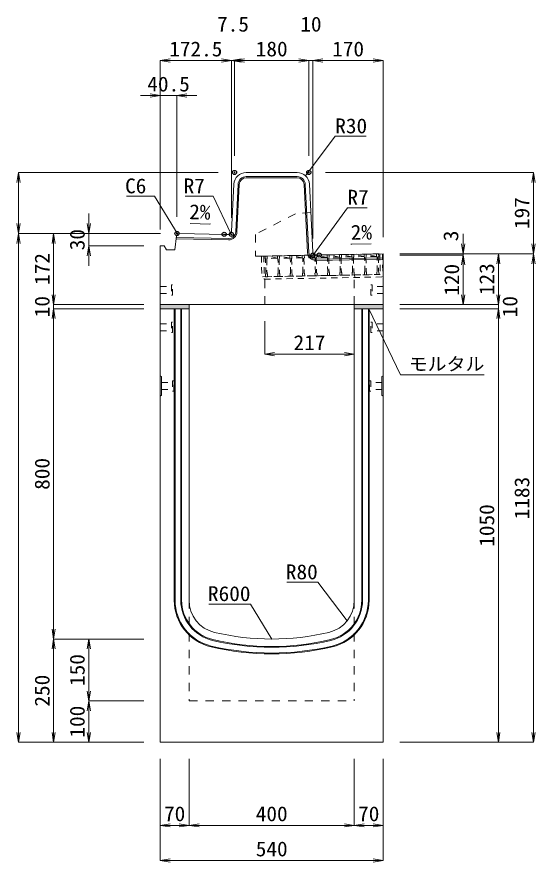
# Model space of a CAD drawing. Units: millimetres at full size. Extents: x -22536 to 51867, y -19720 to 38340.
# Drawn here: x -5451 to -4197, y 19278 to 21325 of the extents above; entities that cross this region are included whole.
import ezdxf
from ezdxf.enums import TextEntityAlignment as Align

# ---------------------------------------------------------------- set-up
doc = ezdxf.new("R2010")
doc.units = ezdxf.units.MM
doc.header["$LTSCALE"] = 20
doc.header["$PDMODE"] = 32
doc.header["$PDSIZE"] = 10
doc.linetypes.add('USER1', pattern=[2, 1, -1])
doc.linetypes.add('USER2', pattern=[1.35, 0.75, -0.6])
for name, color, linetype, lineweight in [('インサート', 3, 'USER2', 9), ('グレーチング', 7, 'USER2', 5), ('モルタル', 7, 'Continuous', 9), ('受枠', 3, 'USER2', 9), ('寸法線', 7, 'Continuous', 13), ('引出線', 4, 'Continuous', 13), ('本体', 2, 'Continuous', 13), ('目地', 132, 'Continuous', 5)]:
    doc.layers.add(name, color=color, linetype=linetype, lineweight=lineweight)
doc.layers.add('作業エリア', color=11, linetype='Continuous')
doc.styles.add('ＭＳ 明朝', font='')
doc.styles.get('ＭＳ 明朝').set_extended_font_data('MS Mincho')

# ---------------------------------------------------------------- blocks, each defined once
blk = doc.blocks.new('open_arrow')
at = {"color": 0, "linetype": 'Continuous', "lineweight": -2}
blk.add_lwpolyline([(7.5, 1.25), (0, 0), (7.5, -1.25)], dxfattribs=at)

msp = doc.modelspace()

# ---------------------------------------------------------------- hatches: boundary and pattern name
at = {"layer": 'モルタル'}
for points in [[(-5034.44, 20618.16), (-5034.44, 20628.16), (-5104.44, 20628.16), (-5104.44, 20618.16)], [(-4564.44, 20618.16), (-4564.44, 20628.16), (-4634.44, 20628.16), (-4634.44, 20618.16)]]:
    msp.add_hatch(color=256, dxfattribs=at).paths.add_polyline_path(points)

# ---------------------------------------------------------------- linework, layer by layer
at = {"layer": 'インサート'}
for p, q in [((-5074.44, 20675.66), (-5077.44, 20675.66)), ((-5077.44, 20675.66), (-5077.44, 20650.66)), ((-5074.44, 20650.66), (-5074.44, 20675.66)), ((-4594.44, 20675.66), (-4591.44, 20675.66)), ((-4594.44, 20650.66), (-4594.44, 20675.66)), ((-4591.44, 20675.66), (-4591.44, 20650.66)), ((-5104.44, 20671.66), (-5077.44, 20671.66)), ((-5104.44, 20671.66), (-5104.44, 20654.66)), ((-5104.44, 20654.66), (-5077.44, 20654.66)), ((-4564.44, 20671.66), (-4591.44, 20671.66)), ((-4564.44, 20654.66), (-4591.44, 20654.66)), ((-4564.44, 20671.66), (-4564.44, 20654.66)), ((-5077.44, 20650.66), (-5074.44, 20650.66)), ((-4591.44, 20650.66), (-4594.44, 20650.66)), ((-5104.44, 20581.66), (-5077.44, 20581.66)), ((-5104.44, 20581.66), (-5104.44, 20564.66)), ((-5074.44, 20585.66), (-5077.44, 20585.66)), ((-5077.44, 20585.66), (-5077.44, 20560.66)), ((-5074.44, 20560.66), (-5074.44, 20585.66)), ((-4594.44, 20585.66), (-4591.44, 20585.66)), ((-4594.44, 20560.66), (-4594.44, 20585.66)), ((-4591.44, 20585.66), (-4591.44, 20560.66)), ((-4564.44, 20581.66), (-4591.44, 20581.66)), ((-4564.44, 20581.66), (-4564.44, 20564.66)), ((-5104.44, 20564.66), (-5077.44, 20564.66)), ((-5077.44, 20560.66), (-5074.44, 20560.66)), ((-4591.44, 20560.66), (-4594.44, 20560.66)), ((-4564.44, 20564.66), (-4591.44, 20564.66)), ((-5101.24, 20439.66), (-5074.24, 20439.66)), ((-5101.24, 20439.66), (-5101.24, 20422.66)), ((-5071.24, 20443.66), (-5074.24, 20443.66)), ((-5074.24, 20443.66), (-5074.24, 20418.66)), ((-5071.24, 20418.66), (-5071.24, 20443.66)), ((-4597.64, 20443.66), (-4594.64, 20443.66)), ((-4597.64, 20418.66), (-4597.64, 20443.66)), ((-4594.64, 20443.66), (-4594.64, 20418.66)), ((-4567.64, 20439.66), (-4594.64, 20439.66)), ((-4567.64, 20439.66), (-4567.64, 20422.66)), ((-5101.24, 20422.66), (-5074.24, 20422.66)), ((-5074.24, 20418.66), (-5071.24, 20418.66)), ((-4594.64, 20418.66), (-4597.64, 20418.66)), ((-4567.64, 20422.66), (-4594.64, 20422.66))]:
    msp.add_line(p, q, dxfattribs=at)
at = {"layer": 'グレーチング'}
for p, q in [((-4850.47, 20745.63), (-4575.52, 20750.95)), ((-4820.36, 20740.21), (-4845.47, 20745.72)), ((-4820.36, 20740.21), (-4845.35, 20739.73)), ((-4790.36, 20740.79), (-4815.48, 20746.31)), ((-4790.36, 20740.79), (-4815.36, 20740.31)), ((-4760.37, 20741.37), (-4785.48, 20746.89)), ((-4760.37, 20741.37), (-4785.37, 20740.89)), ((-4730.38, 20741.95), (-4755.49, 20747.47)), ((-4730.38, 20741.95), (-4755.37, 20741.47)), ((-4700.38, 20742.53), (-4725.49, 20748.05)), ((-4700.38, 20742.53), (-4725.38, 20742.05)), ((-4670.39, 20743.11), (-4695.5, 20748.63)), ((-4670.39, 20743.11), (-4695.38, 20742.63)), ((-4640.39, 20743.69), (-4665.5, 20749.21)), ((-4640.39, 20743.69), (-4665.39, 20743.21)), ((-4610.4, 20744.27), (-4635.51, 20749.79)), ((-4610.4, 20744.27), (-4635.39, 20743.79)), ((-4580.4, 20744.85), (-4605.52, 20750.37)), ((-4580.4, 20744.85), (-4605.4, 20744.37)), ((-4849.5, 20695.64), (-4574.55, 20700.96))]:
    msp.add_line(p, q, dxfattribs=at)
for points in [[(-4850.47, 20745.63), (-4845.47, 20745.72), (-4845.35, 20739.73), (-4846.33, 20738.71), (-4845.64, 20702.71), (-4844.62, 20701.73), (-4844.5, 20695.73), (-4849.5, 20695.64), (-4849.62, 20701.64), (-4848.64, 20702.66), (-4849.33, 20738.65), (-4850.35, 20739.63)], [(-4815.64, 20703.29), (-4814.62, 20702.31), (-4814.51, 20696.31), (-4819.51, 20696.22), (-4819.62, 20702.22), (-4818.64, 20703.24), (-4819.34, 20739.23), (-4820.36, 20740.21), (-4820.47, 20746.21), (-4815.48, 20746.31), (-4815.36, 20740.31), (-4816.34, 20739.29)], [(-4785.65, 20703.87), (-4784.63, 20702.89), (-4784.51, 20696.9), (-4789.51, 20696.8), (-4789.63, 20702.8), (-4788.65, 20703.82), (-4789.35, 20739.81), (-4790.36, 20740.79), (-4790.48, 20746.79), (-4785.48, 20746.89), (-4785.37, 20740.89), (-4786.35, 20739.87)], [(-4755.65, 20704.45), (-4754.64, 20703.47), (-4754.52, 20697.48), (-4759.52, 20697.38), (-4759.63, 20703.38), (-4758.65, 20704.4), (-4759.35, 20740.39), (-4760.37, 20741.37), (-4760.49, 20747.37), (-4755.49, 20747.47), (-4755.37, 20741.47), (-4756.35, 20740.45)], [(-4725.66, 20705.04), (-4724.64, 20704.06), (-4724.52, 20698.06), (-4729.52, 20697.96), (-4729.64, 20703.96), (-4728.66, 20704.98), (-4729.36, 20740.97), (-4730.38, 20741.95), (-4730.49, 20747.95), (-4725.49, 20748.05), (-4725.38, 20742.05), (-4726.36, 20741.03)], [(-4698.67, 20705.56), (-4699.36, 20741.55), (-4700.38, 20742.53), (-4700.5, 20748.53), (-4695.5, 20748.63), (-4695.38, 20742.63), (-4696.36, 20741.61), (-4695.67, 20705.62), (-4694.65, 20704.64), (-4694.53, 20698.64), (-4699.53, 20698.54), (-4699.65, 20704.54)], [(-4668.67, 20706.14), (-4669.37, 20742.13), (-4670.39, 20743.11), (-4670.5, 20749.11), (-4665.5, 20749.21), (-4665.39, 20743.21), (-4666.37, 20742.19), (-4665.67, 20706.2), (-4664.65, 20705.22), (-4664.54, 20699.22), (-4669.54, 20699.12), (-4669.65, 20705.12)], [(-4635.39, 20743.79), (-4636.37, 20742.77), (-4635.68, 20706.78), (-4634.66, 20705.8), (-4634.54, 20699.8), (-4639.54, 20699.7), (-4639.66, 20705.7), (-4638.68, 20706.72), (-4639.37, 20742.71), (-4640.39, 20743.69), (-4640.51, 20749.69), (-4635.51, 20749.79)], [(-4605.4, 20744.37), (-4606.38, 20743.35), (-4605.68, 20707.36), (-4604.66, 20706.38), (-4604.55, 20700.38), (-4609.55, 20700.28), (-4609.66, 20706.28), (-4608.68, 20707.3), (-4609.38, 20743.29), (-4610.4, 20744.27), (-4610.51, 20750.27), (-4605.52, 20750.37)], [(-4579.55, 20700.86), (-4579.67, 20706.86), (-4578.69, 20707.88), (-4579.38, 20743.87), (-4580.4, 20744.85), (-4580.52, 20750.85), (-4575.52, 20750.95), (-4575.4, 20744.95), (-4576.38, 20743.93), (-4575.69, 20707.94), (-4574.67, 20706.96), (-4574.55, 20700.96)]]:
    msp.add_lwpolyline(points, close=True, dxfattribs=at)
at = {"layer": 'モルタル'}
for points in [[(-5104.44, 20628.16), (-5034.44, 20628.16), (-5034.44, 20618.16), (-5104.44, 20618.16)], [(-4634.44, 20628.16), (-4564.44, 20628.16), (-4564.44, 20618.16), (-4634.44, 20618.16)]]:
    msp.add_lwpolyline(points, close=True, dxfattribs=at)
at = {"layer": '作業エリア'}
for p in [(-4924.44, 20948.16), (-4744.44, 20948.16), (-5063.94, 20800.38), (-4949.44, 20798.16), (-4931.94, 20798.16), (-4734.44, 20748.16), (-4719.44, 20748.16)]:
    msp.add_point(p, dxfattribs=at)
at = {"layer": '受枠'}
for p, q in [((-4859.47, 20745.45), (-4566.52, 20751.12)), ((-4859.47, 20745.45), (-4858.5, 20695.46)), ((-4853.47, 20745.57), (-4852.38, 20689.58)), ((-4572.52, 20751.01), (-4571.55, 20701.02)), ((-4566.52, 20751.12), (-4565.44, 20695.13)), ((-4571.55, 20701.02), (-4858.5, 20695.46)), ((-4852.38, 20689.58), (-4565.44, 20695.13))]:
    msp.add_line(p, q, dxfattribs=at)
at = {"layer": '受枠', "linetype": 'Continuous'}
msp.add_line((-4633.54, 20699.82), (-4633.43, 20693.82), dxfattribs=at)
at = {"layer": '寸法線'}
for p, q in [((-5104.44, 21219.25), (-4883.94, 21219.25)), ((-5104.44, 20810.38), (-5104.44, 21219.25)), ((-4979.94, 21219.25), (-4876.44, 21219.25)), ((-4931.94, 20838.16), (-4931.94, 21219.25)), ((-4931.94, 20838.16), (-4931.94, 21219.25)), ((-4924.44, 20988.16), (-4924.44, 21219.25)), ((-4924.44, 21219.25), (-4744.44, 21219.25)), ((-4924.44, 20988.16), (-4924.44, 21219.25)), ((-4792.44, 21219.25), (-4686.44, 21219.25)), ((-4744.44, 20988.16), (-4744.44, 21219.25)), ((-4744.44, 20988.16), (-4744.44, 21219.25)), ((-4734.44, 20788.16), (-4734.44, 21219.25)), ((-4734.44, 21219.25), (-4564.44, 21219.25)), ((-4734.44, 20788.16), (-4734.44, 21219.25)), ((-4564.44, 20791.16), (-4564.44, 21219.25)), ((-5152.44, 21134.25), (-5015.94, 21134.25)), ((-5104.44, 20810.38), (-5104.44, 21134.25)), ((-5063.94, 20840.38), (-5063.94, 21134.25)), ((-5447.38, 20948.16), (-5447.38, 20800.38)), ((-4964.44, 20948.16), (-5447.38, 20948.16)), ((-4704.44, 20948.16), (-4200.66, 20948.16)), ((-4200.66, 20948.16), (-4200.66, 20751.16)), ((-5277.38, 20848.38), (-5277.38, 20722.38)), ((-5103.94, 20800.38), (-5447.38, 20800.38)), ((-5447.38, 19568.16), (-5447.38, 20800.38)), ((-5103.94, 20800.38), (-5447.38, 20800.38)), ((-5362.38, 20800.38), (-5362.38, 20628.16)), ((-5103.94, 20800.38), (-5362.38, 20800.38)), ((-5103.94, 20800.38), (-5277.38, 20800.38)), ((-4370.66, 20799.16), (-4370.66, 20700.16)), ((-5144.44, 20770.38), (-5277.38, 20770.38)), ((-4524.44, 20751.16), (-4370.66, 20751.16)), ((-4524.44, 20751.16), (-4285.66, 20751.16)), ((-4524.44, 20751.16), (-4200.66, 20751.16)), ((-4524.44, 20751.16), (-4200.66, 20751.16)), ((-4524.44, 20748.16), (-4370.66, 20748.16)), ((-4524.44, 20748.16), (-4370.66, 20748.16)), ((-4370.66, 20748.16), (-4370.66, 20628.16)), ((-4285.66, 20751.16), (-4285.66, 20628.16)), ((-4200.66, 20751.16), (-4200.66, 19568.16)), ((-5362.38, 20676.16), (-5362.38, 20570.16)), ((-4285.66, 20676.16), (-4285.66, 20570.16)), ((-5144.44, 20628.16), (-5362.38, 20628.16)), ((-5144.44, 20628.16), (-5362.38, 20628.16)), ((-5144.44, 20618.16), (-5362.38, 20618.16)), ((-5362.38, 20618.16), (-5362.38, 19818.16)), ((-5144.44, 20618.16), (-5362.38, 20618.16)), ((-4524.44, 20628.16), (-4370.66, 20628.16)), ((-4524.44, 20628.16), (-4285.66, 20628.16)), ((-4524.44, 20628.16), (-4285.66, 20628.16)), ((-4524.44, 20618.16), (-4285.66, 20618.16)), ((-4524.44, 20618.16), (-4285.66, 20618.16)), ((-4285.66, 20618.16), (-4285.66, 19568.16)), ((-4851.44, 20588.16), (-4851.44, 20507.94)), ((-4851.44, 20507.94), (-4634.44, 20507.94)), ((-5144.44, 19818.16), (-5362.38, 19818.16)), ((-5362.38, 19568.16), (-5362.38, 19818.16)), ((-5144.44, 19818.16), (-5362.38, 19818.16)), ((-5277.38, 19818.16), (-5277.38, 19668.16)), ((-5144.44, 19818.16), (-5277.38, 19818.16)), ((-5144.44, 19668.16), (-5277.38, 19668.16)), ((-5277.38, 19668.16), (-5277.38, 19568.16)), ((-5144.44, 19668.16), (-5277.38, 19668.16)), ((-5144.44, 19568.16), (-5447.38, 19568.16)), ((-5144.44, 19568.16), (-5362.38, 19568.16)), ((-5144.44, 19568.16), (-5277.38, 19568.16)), ((-4524.44, 19568.16), (-4285.66, 19568.16)), ((-4524.44, 19568.16), (-4200.66, 19568.16)), ((-5104.44, 19528.16), (-5104.44, 19367.01)), ((-5104.44, 19528.16), (-5104.44, 19282.01)), ((-5034.44, 19528.16), (-5034.44, 19367.01)), ((-5034.44, 19528.16), (-5034.44, 19367.01)), ((-4634.44, 19528.16), (-4634.44, 19367.01)), ((-4634.44, 19528.16), (-4634.44, 19367.01)), ((-4564.44, 19528.16), (-4564.44, 19367.01)), ((-4564.44, 19528.16), (-4564.44, 19282.01)), ((-5104.44, 19367.01), (-5034.44, 19367.01)), ((-5034.44, 19367.01), (-4634.44, 19367.01)), ((-4634.44, 19367.01), (-4564.44, 19367.01)), ((-5104.44, 19282.01), (-4564.44, 19282.01))]:
    msp.add_line(p, q, dxfattribs=at)
at = {"layer": '引出線'}
for points in [[(-4752.3, 20939.9), (-4680.54, 21035.75), (-4605.86, 21035.75)], [(-5061.31, 20797.34), (-5117.96, 20890.44), (-5186.3, 20890.44)], [(-4933.77, 20800.09), (-4976.15, 20890.44), (-5044.08, 20890.44)], [(-4732.6, 20750.09), (-4651.09, 20862.84), (-4603.16, 20862.84)], [(-4983.2, 20823.2), (-5031.94, 20824.18), (-4983.19, 20823.2)], [(-4642.52, 20774.16), (-4593.82, 20775.13), (-4642.56, 20774.16)], [(-4599.44, 20618.16), (-4522.73, 20458.39), (-4319.69, 20458.39)], [(-4651.68, 19862.59), (-4722.94, 19955.69), (-4797.61, 19955.69)], [(-4834.44, 19818.16), (-4885.8, 19902.91), (-4986.81, 19902.91)]]:
    msp.add_lwpolyline(points, dxfattribs=at)
at = {"layer": '本体'}
for p, q in [((-4895.9, 20948.16), (-4772.98, 20948.16)), ((-4931.61, 20804.81), (-4925.86, 20919.66)), ((-4734.77, 20754.81), (-4743.01, 20919.66)), ((-5064.68, 20794.43), (-5057.94, 20800.26)), ((-4949.44, 20798.16), (-5057.94, 20800.26)), ((-4949.44, 20798.16), (-4938.6, 20798.16)), ((-5064.68, 20794.43), (-5068.94, 20760.38)), ((-5104.44, 20770.38), (-5104.44, 20628.16)), ((-5094.44, 20770.38), (-5104.44, 20770.38)), ((-5089.44, 20760.38), (-5094.44, 20770.38)), ((-5068.94, 20760.38), (-5089.44, 20760.38)), ((-4719.44, 20748.16), (-4727.78, 20748.16)), ((-4719.44, 20748.16), (-4564.44, 20751.16)), ((-4564.44, 20628.16), (-4564.44, 20751.16)), ((-4564.44, 20628.16), (-5104.44, 20628.16)), ((-5104.44, 20618.16), (-5104.44, 19568.16)), ((-5034.44, 20618.16), (-5104.44, 20618.16)), ((-5034.44, 20618.16), (-5034.44, 19912.2)), ((-4634.44, 19912.2), (-4634.44, 20618.16)), ((-4564.44, 20618.16), (-4634.44, 20618.16)), ((-4564.44, 19568.16), (-4564.44, 20618.16)), ((-5104.44, 19568.16), (-4564.44, 19568.16))]:
    msp.add_line(p, q, dxfattribs=at)
at = {"layer": '本体', "linetype": 'USER1'}
for p, q in [((-4776.44, 20848.16), (-4873.44, 20798.16)), ((-4739.59, 20851.16), (-4776.44, 20848.16)), ((-4873.44, 20798.16), (-4873.44, 20745.18)), ((-4873.44, 20745.18), (-4719.44, 20748.16)), ((-4851.44, 20628.16), (-4851.44, 20695.6)), ((-4634.44, 20628.16), (-4634.44, 20699.8))]:
    msp.add_line(p, q, dxfattribs=at)
at = {"layer": '本体', "lineweight": 9}
for p, q in [((-5104.44, 20455.66), (-5101.24, 20453.66)), ((-5101.24, 20453.66), (-5101.24, 20408.66)), ((-4564.44, 20455.66), (-4567.64, 20453.66)), ((-4567.64, 20453.66), (-4567.64, 20408.66)), ((-5101.24, 20408.66), (-5104.44, 20406.66)), ((-4567.64, 20408.66), (-4564.44, 20406.66))]:
    msp.add_line(p, q, dxfattribs=at)
at = {"layer": '本体', "linetype": 'USER1', "lineweight": 15}
for p, q in [((-5034.44, 19912.2), (-5034.44, 19668.16)), ((-4634.44, 19912.2), (-4634.44, 19668.16)), ((-5034.44, 19668.16), (-4634.44, 19668.16))]:
    msp.add_line(p, q, dxfattribs=at)
at = {"layer": '本体'}
for centre, radius, start, end in [((-4895.9, 20918.16), 30, 90, 177.13759), ((-4772.98, 20918.16), 30, 2.86241, 90), ((-4938.6, 20805.16), 7, 270, 357.13759), ((-4727.78, 20755.16), 7, 182.86241, 270), ((-4954.44, 19912.2), 80, 180, 256.65764), ((-4714.44, 19912.2), 80, 283.34236, 0), ((-4834.44, 20418.16), 600, 256.65764, 283.34236)]:
    msp.add_arc(centre, radius, start, end, dxfattribs=at)
at = {"layer": '目地'}
for p, q in [((-4915.88, 20919.16), (-4921.63, 20804.11)), ((-4912.88, 20919.01), (-4918.63, 20803.96)), ((-4772.98, 20938.16), (-4895.9, 20938.16)), ((-4772.98, 20935.16), (-4895.9, 20935.16)), ((-4747.75, 20754.01), (-4756, 20919.01)), ((-4744.75, 20754.16), (-4753, 20919.16)), ((-4938.99, 20784.96), (-5065.56, 20787.41)), ((-4938.94, 20787.96), (-5065.19, 20790.4)), ((-4564.44, 20741.16), (-4727.44, 20738.01)), ((-4564.44, 20738.16), (-4727.38, 20735.01)), ((-5070.44, 20618.16), (-5070.44, 19912.2)), ((-5068.44, 20618.16), (-5068.44, 19912.2)), ((-5054.44, 20618.16), (-5054.44, 19912.2)), ((-5052.44, 20618.16), (-5052.44, 19912.2)), ((-4616.44, 19912.2), (-4616.44, 20618.16)), ((-4614.44, 19912.2), (-4614.44, 20618.16)), ((-4600.44, 19912.2), (-4600.44, 20618.16)), ((-4598.44, 19912.2), (-4598.44, 20618.16))]:
    msp.add_line(p, q, dxfattribs=at)
for centre, radius, start, end in [((-4895.9, 20918.16), 20, 90, 177.13759), ((-4895.9, 20918.16), 17, 90, 177.13759), ((-4772.98, 20918.16), 20, 2.86241, 90), ((-4772.98, 20918.16), 17, 2.86241, 90), ((-4938.61, 20804.96), 20, 268.89119, 357.13759), ((-4938.61, 20804.96), 17, 268.89119, 357.13759), ((-4727.77, 20755), 20, 182.86241, 271.10881), ((-4727.77, 20755), 17, 182.86241, 271.10881), ((-4954.44, 19912.2), 116, 180, 256.65764), ((-4954.44, 19912.2), 114, 180, 256.65764), ((-4954.44, 19912.2), 100, 180, 256.65764), ((-4954.44, 19912.2), 98, 180, 256.65764), ((-4714.44, 19912.2), 98, 283.34236, 0), ((-4714.44, 19912.2), 100, 283.34236, 0), ((-4714.44, 19912.2), 114, 283.34236, 0), ((-4714.44, 19912.2), 116, 283.34236, 0), ((-4834.44, 20418.16), 620, 256.65764, 283.34236), ((-4834.44, 20418.16), 618, 256.65764, 283.34236), ((-4834.44, 20418.16), 636, 256.65764, 283.34236), ((-4834.44, 20418.16), 634, 256.65764, 283.34236)]:
    msp.add_arc(centre, radius, start, end, dxfattribs=at)

# ---------------------------------------------------------------- block references
at = {"layer": '寸法線', "xscale": 3.2, "yscale": 3.2}
for p in [(-5104.44, 21219.25), (-4931.94, 21219.25), (-4924.44, 21219.25), (-4924.44, 21219.25), (-4734.44, 21219.25), (-4734.44, 21219.25), (-5063.94, 21134.25), (-4851.44, 20507.94), (-5104.44, 19367.01), (-5034.44, 19367.01), (-4634.44, 19367.01), (-5104.44, 19282.01)]:
    msp.add_blockref('open_arrow', p, dxfattribs=at)
for p, rotation in [((-4931.94, 21219.25), 180), ((-4744.44, 21219.25), 180), ((-4744.44, 21219.25), 180), ((-4564.44, 21219.25), 180), ((-5104.44, 21134.25), 180), ((-5447.38, 20948.16), 270), ((-4200.66, 20948.16), 270), ((-5447.38, 20800.38), 90), ((-5277.38, 20800.38), 90), ((-5447.38, 20800.38), 270), ((-5362.38, 20800.38), 270), ((-5277.38, 20770.38), 270), ((-4370.66, 20751.16), 90), ((-4200.66, 20751.16), 90), ((-4370.66, 20748.16), 270), ((-4370.66, 20748.16), 270), ((-4285.66, 20751.16), 270), ((-4200.66, 20751.16), 270), ((-5362.38, 20628.16), 90), ((-5362.38, 20628.16), 90), ((-4370.66, 20628.16), 90), ((-4285.66, 20628.16), 90), ((-4285.66, 20628.16), 90), ((-5362.38, 20618.16), 270), ((-5362.38, 20618.16), 270), ((-4285.66, 20618.16), 270), ((-4285.66, 20618.16), 270), ((-4634.44, 20507.94), 180), ((-5362.38, 19818.16), 90), ((-5362.38, 19818.16), 270), ((-5277.38, 19818.16), 270), ((-5277.38, 19668.16), 90), ((-5277.38, 19668.16), 270), ((-5447.38, 19568.16), 90), ((-5362.38, 19568.16), 90), ((-5277.38, 19568.16), 90), ((-4285.66, 19568.16), 90), ((-4200.66, 19568.16), 90), ((-5034.44, 19367.01), 180), ((-4634.44, 19367.01), 180), ((-4564.44, 19367.01), 180), ((-4564.44, 19282.01), 180)]:
    msp.add_blockref('open_arrow', p, dxfattribs=dict(at, rotation=rotation))
at = {"layer": '引出線'}
for p, xscale, yscale, rotation in [((-4752.3, 20939.9), 0.16, 0.16, 53.2), ((-4983.2, 20823.2), 0.16, 0.16, 178.9), ((-5061.31, 20797.34), 0.16, 0.16, 121.3), ((-4933.77, 20800.09), 0.16, 0.16, 115.1), ((-4642.52, 20774.16), 0.16, 0.16, 1.1), ((-4732.6, 20750.09), 0.16, 0.16, 54.1), ((-4599.44, 20618.16), 0.16, 0.16, 295.6), ((-4651.68, 19862.59), 0.133, 0.133, 127.4), ((-4834.44, 19818.16), 0.133, 0.133, 121.2)]:
    msp.add_blockref('open_arrow', p, dxfattribs=dict(at, xscale=xscale, yscale=yscale, rotation=rotation))

# ---------------------------------------------------------------- texts
at = {"layer": '寸法線', "style": 'ＭＳ 明朝', "width": 1.05}
for s, p in [('7.5', (-4928.19, 21307.25)), ('10', (-4739.44, 21307.25)), ('172.5', (-5018.19, 21247.25)), ('180', (-4834.44, 21247.25)), ('170', (-4649.44, 21247.25)), ('40.5', (-5084.19, 21162.25)), ('217', (-4742.94, 20535.94)), ('70', (-5069.44, 19395.01)), ('400', (-4834.44, 19395.01)), ('70', (-4599.44, 19395.01)), ('540', (-4834.44, 19310.01))]:
    msp.add_text(s, height=36.03, dxfattribs=at).set_placement(p, align=Align.MIDDLE_CENTER)
for s, p in [('197', (-4228.66, 20849.66)), ('30', (-5305.38, 20785.38)), ('3', (-4400.66, 20794.5)), ('172', (-5390.38, 20714.27)), ('120', (-4398.66, 20688.16)), ('123', (-4313.66, 20689.66)), ('10', (-5390.38, 20623.16)), ('10', (-4257.66, 20623.16)), ('800', (-5390.38, 20218.16)), ('1183', (-4228.66, 20159.66)), ('1050', (-4313.66, 20093.16)), ('150', (-5305.38, 19743.16)), ('250', (-5390.38, 19693.16)), ('100', (-5305.38, 19618.16))]:
    msp.add_text(s, height=36.03, rotation=90, dxfattribs=at).set_placement(p, align=Align.MIDDLE_CENTER)
at = {"layer": '引出線', "style": 'ＭＳ 明朝', "width": 1.05}
for s, height, p in [('R30', 36.03, (-4680.54, 21078.95)), ('R7', 36.03, (-4651.09, 20906.04)), ('モルタル', 32.02, (-4502.73, 20500.27))]:
    msp.add_text(s, height=height, dxfattribs=at).set_placement(p, align=Align.TOP_LEFT)
for s, p in [('C6', (-5137.96, 20933.64)), ('R7', (-4996.15, 20933.64)), ('R80', (-4722.94, 19998.89)), ('R600', (-4885.8, 19946.11))]:
    msp.add_text(s, height=36.03, dxfattribs=at).set_placement(p, align=Align.TOP_RIGHT)
msp.add_text('2%', height=36.03, rotation=358.854, dxfattribs=at).set_placement((-4982.26, 20870.1), align=Align.TOP_RIGHT)
msp.add_text('2%', height=36.03, rotation=1.146, dxfattribs=at).set_placement((-4643.5, 20821.05), align=Align.TOP_LEFT)

doc.saveas('drawing.dxf')
